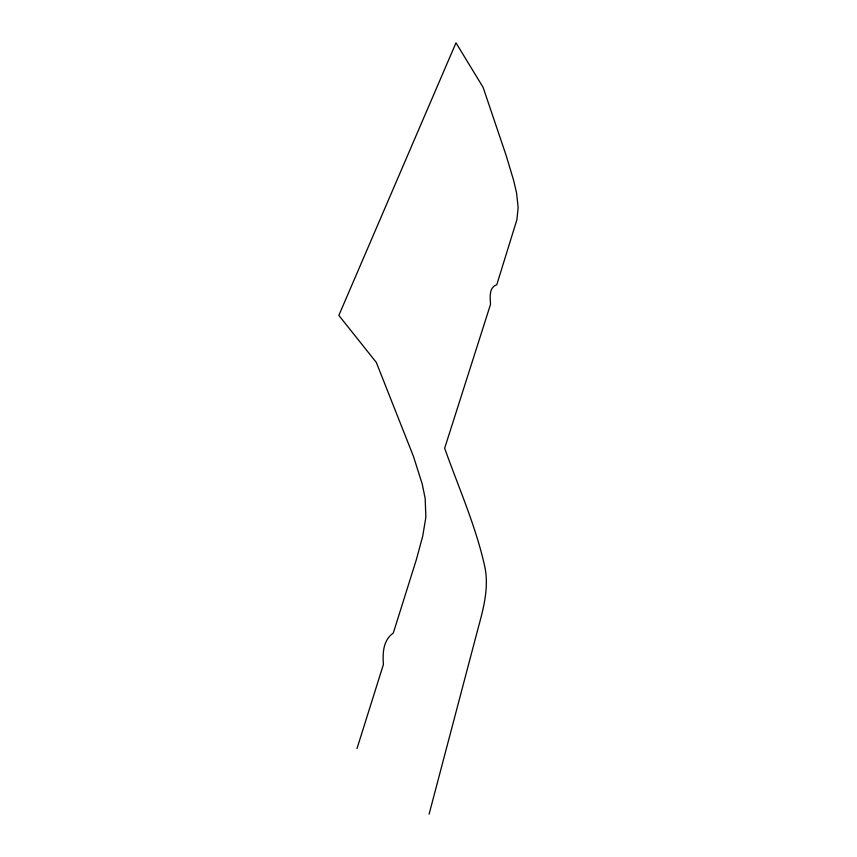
<?xml version="1.0" encoding="UTF-8"?>
<svg xmlns="http://www.w3.org/2000/svg" width="857" height="857" viewBox="0 0 857 857"><rect width="100%" height="100%" fill="white"/><g stroke="black" fill="none" stroke-linecap="round" stroke-linejoin="round"><path stroke-width="1.29" d="M429.1 814.15L478.002 628.663C483.552 608.331 489.315 587.013 484.623 565.888C475.581 525.373 458.463 487.237 444.665 448.222L490.525 304.364C490.247 297.454 488.533 287.759 496.792 284.706L516.889 219.746L518.153 207.512L516.578 193.018L513.686 180.559L506.091 155.288L483.08 87.296L455.988 42.85L338.847 315.397L376.309 362.425L413.417 456.278L422.222 484.044L425.179 498.517L425.865 517.253L422.726 536.118L416.438 559.375L393.288 633.055C383.036 640.297 382.554 653.141 383.411 664.486L356.994 748.557"/></g></svg>
